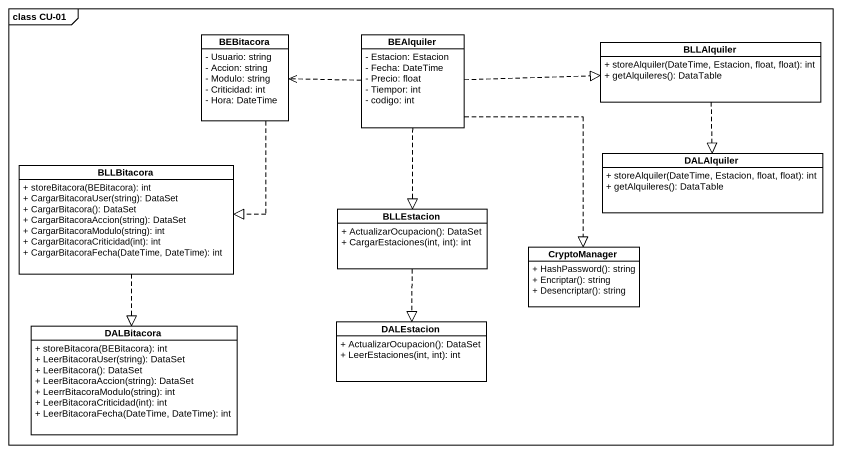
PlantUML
@startuml
mainframe class CU-01
hide circle
hide empty members
skinparam classAttributeIconSize 0
class BEBitacora {
  - Usuario: string
  - Accion: string
  - Modulo: string
  - Criticidad: int
  - Hora: DateTime
}
class BEAlquiler {
  - Estacion: Estacion
  - Fecha: DateTime
  - Precio: float
  - Tiempor: int
  - codigo: int
}
class BLLAlquiler {
  + storeAlquiler(DateTime, Estacion, float, float): int
  + getAlquileres(): DataTable
}
class BLLBitacora {
  + storeBitacora(BEBitacora): int
  + CargarBitacoraUser(string): DataSet
  + CargarBitacora(): DataSet
  + CargarBitacoraAccion(string): DataSet
  + CargarBitacoraModulo(string): int
  + CargarBitacoraCriticidad(int): int
  + CargarBitacoraFecha(DateTime, DateTime): int
}
class DALAlquiler {
  + storeAlquiler(DateTime, Estacion, float, float): int
  + getAlquileres(): DataTable
}
class BLLEstacion {
  + ActualizarOcupacion(): DataSet
  + CargarEstaciones(int, int): int
}
class CryptoManager {
  + HashPassword(): string
  + Encriptar(): string
  + Desencriptar(): string
}
class DALBitacora {
  + storeBitacora(BEBitacora): int
  + LeerBitacoraUser(string): DataSet
  + LeerBitacora(): DataSet
  + LeerBitacoraAccion(string): DataSet
  + LeerrBitacoraModulo(string): int
  + LeerBitacoraCriticidad(int): int
  + LeerBitacoraFecha(DateTime, DateTime): int
}
class DALEstacion {
  + ActualizarOcupacion(): DataSet
  + LeerEstaciones(int, int): int
}
BEBitacora ..|> BLLBitacora
BEAlquiler .left.> BEBitacora
BEAlquiler .right.|> BLLAlquiler
BEAlquiler ..|> BLLEstacion
BEAlquiler ..|> CryptoManager
BLLAlquiler ..|> DALAlquiler
BLLBitacora ..|> DALBitacora
BLLEstacion ..|> DALEstacion
@enduml
